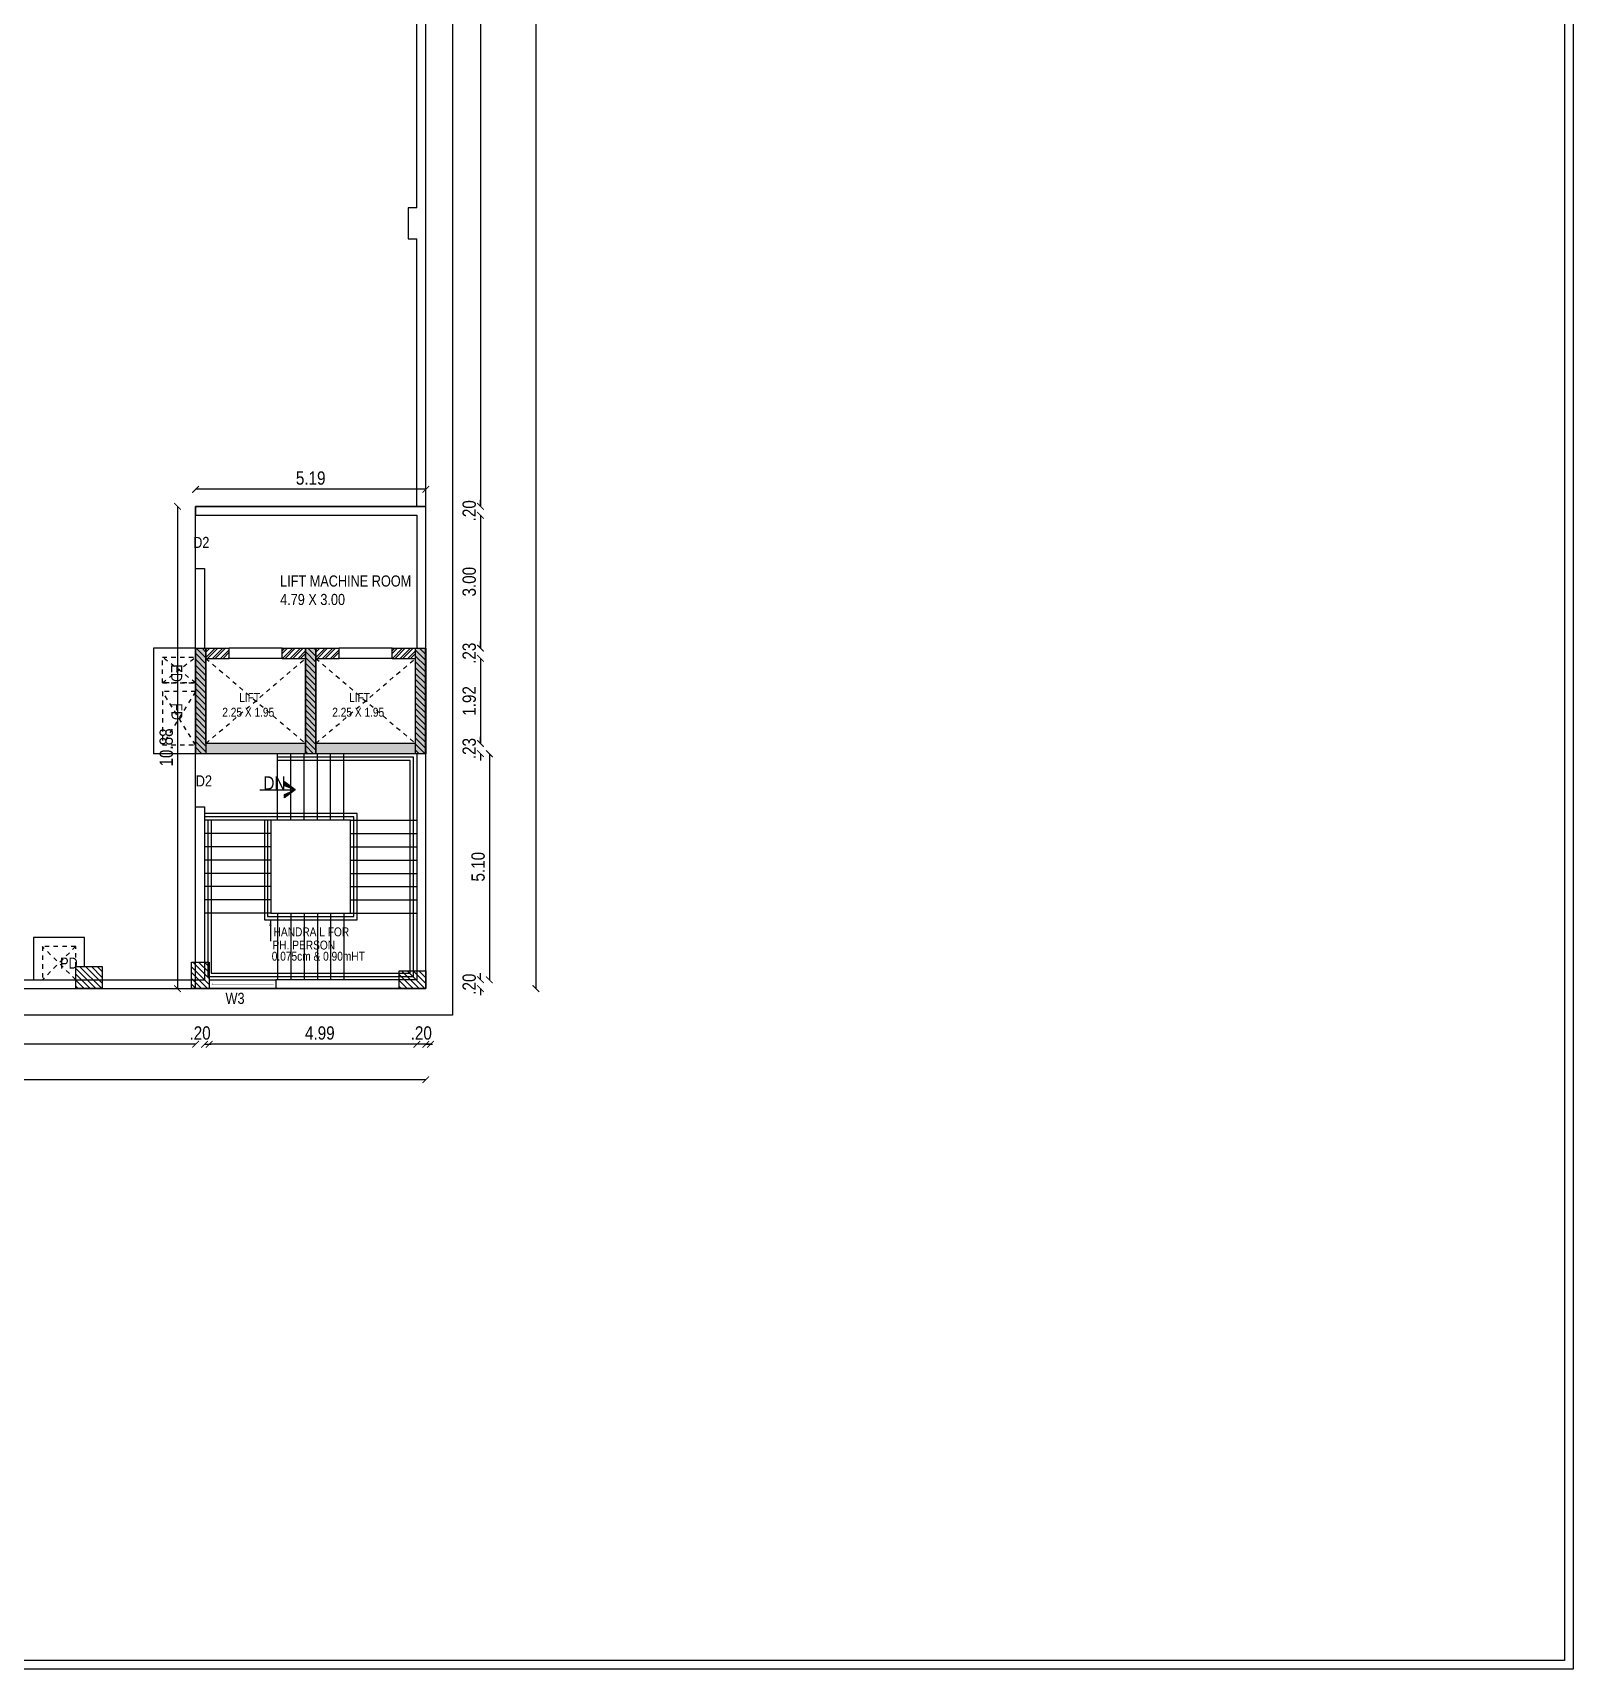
# Model space of a CAD drawing. Header units: metres. Extents: x 385023 to 385532, y 1408468 to 1408621.
# Drawn here: x 385497.33 to 385532.08, y 1408547.01 to 1408583.93 of the extents above; entities that cross this region are included whole.
import ezdxf
from ezdxf.enums import TextEntityAlignment as Align

# ---------------------------------------------------------------- set-up
doc = ezdxf.new("R2010")
doc.units = ezdxf.units.M
doc.header["$MEASUREMENT"] = 0
doc.linetypes.add('DASHED', pattern=[0.75, 0.5, -0.25])
doc.layers.add('0 @ 1 (2)', color=7, linetype='Continuous')
doc.layers.add('BLK_1_FLR_2_ROOF_AREA', color=7, linetype='Continuous', lineweight=25)
doc.layers.add('BLK_1_STAIR_HEADROOM', color=7, linetype='Continuous', lineweight=25)
doc.styles.add('AR', font='ARIALN.TTF')
doc.styles.add('CEN-GOT', font='ARIALN.TTF')
doc.styles.add('RIA-AP', font='ARIALN.TTF')
doc.dimstyles.new('RIA-AP', dxfattribs={"dimtxt": 0.3, "dimasz": 0.15, "dimexe": 0, "dimexo": 1, "dimgap": 0.1, "dimtad": 1, "dimzin": 4, "dimdsep": 46, "dimtxsty": 'RIA-AP', "dimblk": 'ARCHTICK', "dimcen": 0.09, "dimse1": 1, "dimse2": 1, "dimclrd": 8, "dimclre": 8, "dimclrt": 4, "dimazin": 0, "dimtfac": 1, "dimtix": 1, "dimtofl": 0, "dimtmove": 2, "dimatfit": 3, "dimfxl": 0, "dimtolj": 1, "dimtzin": 0, "dimarcsym": 0})
pattern_1 = [(135, (368729.25618, 1409545.39282), (-0.06629126074, -0.06629126074), [])]

# ---------------------------------------------------------------- blocks, each defined once
blk = doc.blocks.new('A$C5708106A')
at = {"lineweight": -2}
h = blk.add_hatch(color=256, dxfattribs=at)
h.dxf.hatch_style = 1
h.paths.add_polyline_path([(-0.456, 0.101), (-0.456, 0.179), (-0.69, 0)])
h.paths.add_polyline_path([(-0.69, 0), (-0.456, -0.179), (-0.456, -0.101)])
for points in [[(-0.69, 0), (-0.456, 0.179), (-0.456, 0.101), (-0.69, 0)], [(0.102, 0), (-0.69, 0)], [(-0.69, 0), (-0.456, -0.179), (-0.456, -0.101), (-0.69, 0)]]:
    blk.add_lwpolyline(points, dxfattribs=at)
blk = doc.blocks.new('_ArchTick')
at = {"color": 0, "linetype": 'ByBlock', "const_width": 0.15}
blk.add_lwpolyline([(-0.5, -0.5), (0.5, 0.5)], dxfattribs=at)
blk = doc.blocks.new('*D361')
at = {"color": 8, "lineweight": -2}
blk.add_line((385507.428, 1408602.856), (385507.428, 1408573.247), dxfattribs=at)
at = {"layer": 'Defpoints', "color": 0}
for p in [(385505.243, 1408602.856, -63.957), (385506.193, 1408573.247), (385507.428, 1408573.247)]:
    blk.add_point(p, dxfattribs=at)
at = {"color": 8, "lineweight": -2, "xscale": 0.15, "yscale": 0.15, "zscale": 0.15}
for p, rotation in [((385507.428, 1408602.856), 90), ((385507.428, 1408573.247), 270)]:
    blk.add_blockref('_ArchTick', p, dxfattribs=dict(at, rotation=rotation))
at = {"color": 4, "insert": (385507.175, 1408588.052), "char_height": 0.3, "attachment_point": 5, "rotation": 90, "style": 'RIA-AP'}
blk.add_mtext('\\A1;29.61', dxfattribs=at)
blk = doc.blocks.new('*D362')
at = {"color": 8, "lineweight": -2}
for p, q in [((385507.428, 1408573.247), (385507.428, 1408573.397)), ((385507.428, 1408573.047), (385507.428, 1408572.897))]:
    blk.add_line(p, q, dxfattribs=at)
at = {"layer": 'Defpoints', "color": 0}
for p in [(385505.993, 1408573.047), (385506.193, 1408573.247), (385507.428, 1408573.047)]:
    blk.add_point(p, dxfattribs=at)
at = {"color": 8, "lineweight": -2, "xscale": 0.15, "yscale": 0.15, "zscale": 0.15}
for p, rotation in [((385507.428, 1408573.247), 270), ((385507.428, 1408573.047), 90)]:
    blk.add_blockref('_ArchTick', p, dxfattribs=dict(at, rotation=rotation))
at = {"color": 4, "insert": (385507.175, 1408573.147), "char_height": 0.3, "attachment_point": 5, "rotation": 90, "style": 'RIA-AP'}
blk.add_mtext('\\A1;.20', dxfattribs=at)
blk = doc.blocks.new('*D363')
at = {"color": 8, "lineweight": -2}
blk.add_line((385507.428, 1408573.047), (385507.428, 1408570.047), dxfattribs=at)
at = {"layer": 'Defpoints', "color": 0}
for p in [(385505.993, 1408573.047), (385505.993, 1408570.047), (385507.428, 1408570.047)]:
    blk.add_point(p, dxfattribs=at)
at = {"color": 8, "lineweight": -2, "xscale": 0.15, "yscale": 0.15, "zscale": 0.15}
for p, rotation in [((385507.428, 1408573.047), 90), ((385507.428, 1408570.047), 270)]:
    blk.add_blockref('_ArchTick', p, dxfattribs=dict(at, rotation=rotation))
at = {"color": 4, "insert": (385507.175, 1408571.547), "char_height": 0.3, "attachment_point": 5, "rotation": 90, "style": 'RIA-AP'}
blk.add_mtext('\\A1;3.00', dxfattribs=at)
blk = doc.blocks.new('*D364')
at = {"color": 8, "lineweight": -2}
for p, q in [((385507.428, 1408570.047), (385507.428, 1408570.197)), ((385507.428, 1408569.817), (385507.428, 1408569.667))]:
    blk.add_line(p, q, dxfattribs=at)
at = {"layer": 'Defpoints', "color": 0}
for p in [(385505.961, 1408569.817), (385505.993, 1408570.047), (385507.428, 1408569.817)]:
    blk.add_point(p, dxfattribs=at)
at = {"color": 8, "lineweight": -2, "xscale": 0.15, "yscale": 0.15, "zscale": 0.15}
for p, rotation in [((385507.428, 1408570.047), 270), ((385507.428, 1408569.817), 90)]:
    blk.add_blockref('_ArchTick', p, dxfattribs=dict(at, rotation=rotation))
at = {"color": 4, "insert": (385507.175, 1408569.932), "char_height": 0.3, "attachment_point": 5, "rotation": 90, "style": 'RIA-AP'}
blk.add_mtext('\\A1;.23', dxfattribs=at)
blk = doc.blocks.new('*D365')
at = {"color": 8, "lineweight": -2}
blk.add_line((385507.428, 1408569.817), (385507.428, 1408567.897), dxfattribs=at)
at = {"layer": 'Defpoints', "color": 0}
for p in [(385505.961, 1408569.817, -191.871), (385505.961, 1408567.897, -191.871), (385507.428, 1408567.897)]:
    blk.add_point(p, dxfattribs=at)
at = {"color": 8, "lineweight": -2, "xscale": 0.15, "yscale": 0.15, "zscale": 0.15}
for p, rotation in [((385507.428, 1408569.817), 90), ((385507.428, 1408567.897), 270)]:
    blk.add_blockref('_ArchTick', p, dxfattribs=dict(at, rotation=rotation))
at = {"color": 4, "insert": (385507.175, 1408568.857), "char_height": 0.3, "attachment_point": 5, "rotation": 90, "style": 'RIA-AP'}
blk.add_mtext('\\A1;1.92', dxfattribs=at)
blk = doc.blocks.new('*D366')
at = {"color": 8, "lineweight": -2}
for p, q in [((385507.428, 1408567.897), (385507.428, 1408568.047)), ((385507.428, 1408567.667), (385507.428, 1408567.517))]:
    blk.add_line(p, q, dxfattribs=at)
at = {"layer": 'Defpoints', "color": 0}
for p in [(385505.961, 1408567.897), (385506.191, 1408567.667), (385507.428, 1408567.667)]:
    blk.add_point(p, dxfattribs=at)
at = {"color": 8, "lineweight": -2, "xscale": 0.15, "yscale": 0.15, "zscale": 0.15}
for p, rotation in [((385507.428, 1408567.897), 270), ((385507.428, 1408567.667), 90)]:
    blk.add_blockref('_ArchTick', p, dxfattribs=dict(at, rotation=rotation))
at = {"color": 4, "insert": (385507.175, 1408567.782), "char_height": 0.3, "attachment_point": 5, "rotation": 90, "style": 'RIA-AP'}
blk.add_mtext('\\A1;.23', dxfattribs=at)
blk = doc.blocks.new('*D367')
at = {"color": 8, "lineweight": -2}
blk.add_line((385507.628, 1408567.667), (385507.628, 1408562.567), dxfattribs=at)
at = {"layer": 'Defpoints', "color": 0}
for p in [(385506.191, 1408567.667), (385505.991, 1408562.567), (385507.628, 1408562.567)]:
    blk.add_point(p, dxfattribs=at)
at = {"color": 8, "lineweight": -2, "xscale": 0.15, "yscale": 0.15, "zscale": 0.15}
for p, rotation in [((385507.628, 1408567.667), 90), ((385507.628, 1408562.567), 270)]:
    blk.add_blockref('_ArchTick', p, dxfattribs=dict(at, rotation=rotation))
at = {"color": 4, "insert": (385507.375, 1408565.117), "char_height": 0.3, "attachment_point": 5, "rotation": 90, "style": 'RIA-AP'}
blk.add_mtext('\\A1;5.10', dxfattribs=at)
blk = doc.blocks.new('*D368')
at = {"color": 8, "lineweight": -2}
for p, q in [((385507.428, 1408562.567), (385507.428, 1408562.717)), ((385507.428, 1408562.367), (385507.428, 1408562.217))]:
    blk.add_line(p, q, dxfattribs=at)
at = {"layer": 'Defpoints', "color": 0}
for p in [(385505.991, 1408562.567), (385506.193, 1408562.367, -127.914), (385507.428, 1408562.367)]:
    blk.add_point(p, dxfattribs=at)
at = {"color": 8, "lineweight": -2, "xscale": 0.15, "yscale": 0.15, "zscale": 0.15}
for p, rotation in [((385507.428, 1408562.567), 270), ((385507.428, 1408562.367), 90)]:
    blk.add_blockref('_ArchTick', p, dxfattribs=dict(at, rotation=rotation))
at = {"color": 4, "insert": (385507.175, 1408562.467), "char_height": 0.3, "attachment_point": 5, "rotation": 90, "style": 'RIA-AP'}
blk.add_mtext('\\A1;.20', dxfattribs=at)
blk = doc.blocks.new('*D369')
at = {"color": 8, "lineweight": -2}
for p, q in [((385505.991, 1408561.111), (385505.841, 1408561.111)), ((385506.193, 1408561.111), (385506.343, 1408561.111))]:
    blk.add_line(p, q, dxfattribs=at)
at = {"layer": 'Defpoints', "color": 0}
for p in [(385505.991, 1408562.567), (385506.193, 1408562.367, -127.914), (385505.991, 1408561.111)]:
    blk.add_point(p, dxfattribs=at)
at = {"color": 8, "lineweight": -2, "xscale": 0.15, "yscale": 0.15, "zscale": 0.15}
blk.add_blockref('_ArchTick', (385505.991, 1408561.111), dxfattribs=at)
at = {"color": 8, "lineweight": -2, "xscale": 0.15, "yscale": 0.15, "zscale": 0.15, "rotation": 180}
blk.add_blockref('_ArchTick', (385506.193, 1408561.111), dxfattribs=at)
at = {"color": 4, "insert": (385506.092, 1408561.364), "char_height": 0.3, "attachment_point": 5, "style": 'RIA-AP'}
blk.add_mtext('\\A1;.20', dxfattribs=at)
blk = doc.blocks.new('*D370')
at = {"color": 8, "lineweight": -2}
blk.add_line((385506.299, 1408561.111), (385501.307, 1408561.111), dxfattribs=at)
at = {"layer": 'Defpoints', "color": 0}
for p in [(385501.307, 1408562.367), (385506.299, 1408562.367, -127.914), (385501.307, 1408561.111)]:
    blk.add_point(p, dxfattribs=at)
at = {"color": 8, "lineweight": -2, "xscale": 0.15, "yscale": 0.15, "zscale": 0.15, "rotation": 180}
blk.add_blockref('_ArchTick', (385501.307, 1408561.111), dxfattribs=at)
at = {"color": 8, "lineweight": -2, "xscale": 0.15, "yscale": 0.15, "zscale": 0.15}
blk.add_blockref('_ArchTick', (385506.299, 1408561.111), dxfattribs=at)
at = {"color": 4, "insert": (385503.803, 1408561.364), "char_height": 0.3, "attachment_point": 5, "style": 'RIA-AP'}
blk.add_mtext('\\A1;4.99', dxfattribs=at)
blk = doc.blocks.new('*D371')
at = {"color": 8, "lineweight": -2}
for p, q in [((385501.001, 1408561.111), (385500.851, 1408561.111)), ((385501.201, 1408561.111), (385501.351, 1408561.111))]:
    blk.add_line(p, q, dxfattribs=at)
at = {"layer": 'Defpoints', "color": 0}
for p in [(385501.001, 1408562.967), (385501.201, 1408562.367), (385501.001, 1408561.111)]:
    blk.add_point(p, dxfattribs=at)
at = {"color": 8, "lineweight": -2, "xscale": 0.15, "yscale": 0.15, "zscale": 0.15}
blk.add_blockref('_ArchTick', (385501.001, 1408561.111), dxfattribs=at)
at = {"color": 8, "lineweight": -2, "xscale": 0.15, "yscale": 0.15, "zscale": 0.15, "rotation": 180}
blk.add_blockref('_ArchTick', (385501.201, 1408561.111), dxfattribs=at)
at = {"color": 4, "insert": (385501.101, 1408561.364), "char_height": 0.3, "attachment_point": 5, "style": 'RIA-AP'}
blk.add_mtext('\\A1;.20', dxfattribs=at)
blk = doc.blocks.new('*D372')
at = {"color": 8, "lineweight": -2}
blk.add_line((385501.001, 1408561.111), (385430.394, 1408561.111), dxfattribs=at)
at = {"layer": 'Defpoints', "color": 0}
for p in [(385501.001, 1408562.967), (385430.394, 1408562.367), (385430.394, 1408561.111)]:
    blk.add_point(p, dxfattribs=at)
at = {"color": 8, "lineweight": -2, "xscale": 0.15, "yscale": 0.15, "zscale": 0.15, "rotation": 180}
blk.add_blockref('_ArchTick', (385430.394, 1408561.111), dxfattribs=at)
at = {"color": 8, "lineweight": -2, "xscale": 0.15, "yscale": 0.15, "zscale": 0.15}
blk.add_blockref('_ArchTick', (385501.001, 1408561.111), dxfattribs=at)
at = {"color": 4, "insert": (385465.698, 1408561.364), "char_height": 0.3, "attachment_point": 5, "style": 'RIA-AP'}
blk.add_mtext('\\A1;70.61', dxfattribs=at)
blk = doc.blocks.new('*D395')
at = {"color": 8, "lineweight": -2}
blk.add_line((385506.193, 1408573.631), (385501.001, 1408573.631), dxfattribs=at)
at = {"layer": 'Defpoints', "color": 0}
for p in [(385501.001, 1408573.631), (385501.001, 1408573.247), (385506.193, 1408573.247)]:
    blk.add_point(p, dxfattribs=at)
at = {"color": 8, "lineweight": -2, "xscale": 0.15, "yscale": 0.15, "zscale": 0.15, "rotation": 180}
blk.add_blockref('_ArchTick', (385501.001, 1408573.631), dxfattribs=at)
at = {"color": 8, "lineweight": -2, "xscale": 0.15, "yscale": 0.15, "zscale": 0.15}
blk.add_blockref('_ArchTick', (385506.193, 1408573.631), dxfattribs=at)
at = {"color": 4, "insert": (385503.597, 1408573.884), "char_height": 0.3, "attachment_point": 5, "style": 'RIA-AP'}
blk.add_mtext('\\A1;5.19', dxfattribs=at)
blk = doc.blocks.new('*D396')
at = {"color": 8, "lineweight": -2}
blk.add_line((385500.593, 1408573.247), (385500.593, 1408562.367), dxfattribs=at)
at = {"layer": 'Defpoints', "color": 0}
for p in [(385501.001, 1408573.247), (385500.593, 1408562.367), (385501.001, 1408562.367)]:
    blk.add_point(p, dxfattribs=at)
at = {"color": 8, "lineweight": -2, "xscale": 0.15, "yscale": 0.15, "zscale": 0.15}
for p, rotation in [((385500.593, 1408573.247), 90), ((385500.593, 1408562.367), 270)]:
    blk.add_blockref('_ArchTick', p, dxfattribs=dict(at, rotation=rotation))
at = {"color": 4, "insert": (385500.339, 1408567.807), "char_height": 0.3, "attachment_point": 5, "rotation": 90, "style": 'RIA-AP'}
blk.add_mtext('\\A1;10.88', dxfattribs=at)
blk = doc.blocks.new('*D406')
at = {"color": 8, "lineweight": -2}
blk.add_line((385508.68, 1408608.767), (385508.68, 1408562.367), dxfattribs=at)
at = {"layer": 'Defpoints', "color": 0}
for p in [(385506.193, 1408608.767), (385506.193, 1408562.367), (385508.68, 1408562.367)]:
    blk.add_point(p, dxfattribs=at)
at = {"color": 8, "lineweight": -2, "xscale": 0.15, "yscale": 0.15, "zscale": 0.15}
for p, rotation in [((385508.68, 1408608.767), 90), ((385508.68, 1408562.367), 270)]:
    blk.add_blockref('_ArchTick', p, dxfattribs=dict(at, rotation=rotation))
at = {"color": 4, "insert": (385508.426, 1408585.567), "char_height": 0.3, "attachment_point": 5, "rotation": 90, "style": 'RIA-AP'}
blk.add_mtext('\\A1;46.40', dxfattribs=at)
blk = doc.blocks.new('*D409')
at = {"color": 8, "lineweight": -2}
blk.add_line((385506.193, 1408560.311), (385426.694, 1408560.311), dxfattribs=at)
at = {"layer": 'Defpoints', "color": 0}
for p in [(385426.694, 1408562.367), (385506.193, 1408562.367), (385426.694, 1408560.311)]:
    blk.add_point(p, dxfattribs=at)
at = {"color": 8, "lineweight": -2, "xscale": 0.15, "yscale": 0.15, "zscale": 0.15, "rotation": 180}
blk.add_blockref('_ArchTick', (385426.694, 1408560.311), dxfattribs=at)
at = {"color": 8, "lineweight": -2, "xscale": 0.15, "yscale": 0.15, "zscale": 0.15}
blk.add_blockref('_ArchTick', (385506.193, 1408560.311), dxfattribs=at)
at = {"color": 4, "insert": (385466.444, 1408560.564), "char_height": 0.3, "attachment_point": 5, "style": 'RIA-AP'}
blk.add_mtext('\\A1;79.50', dxfattribs=at)

msp = doc.modelspace()

# ---------------------------------------------------------------- hatches: boundary and pattern name
h = msp.add_hatch(color=252)
h.dxf.hatch_style = 1
h.paths.add_polyline_path([(385501.001, 1408567.667), (385503.711, 1408567.667), (385503.711, 1408570.047), (385503.481, 1408570.047), (385503.481, 1408567.897), (385501.231, 1408567.897), (385501.231, 1408570.047), (385501.001, 1408570.047)])
h = msp.add_hatch()
h.set_pattern_fill('ANSI31', color=256, scale=0.75, angle=90, style=0)
h.set_pattern_definition(pattern_1)
h.paths.add_polyline_path([(385501.004, 1408570.047), (385501.234, 1408570.047), (385501.234, 1408567.667), (385501.004, 1408567.667)])
h = msp.add_hatch()
h.set_pattern_fill('ANSI32', color=256, scale=0.013, angle=180)
h.set_pattern_definition([(225, (387966.41602, 1410568.9839), (0.087557497, -0.087557497), []), (225, (387966.35765, 1410568.9839), (0.087557497, -0.087557497), [])])
h.paths.add_polyline_path([(385502.956, 1408569.817), (385503.481, 1408569.817), (385503.481, 1408570.047), (385502.956, 1408570.047)])
h.paths.add_polyline_path([(385501.231, 1408569.817), (385501.756, 1408569.817), (385501.756, 1408570.047), (385501.231, 1408570.047)])
h = msp.add_hatch(color=252)
h.dxf.hatch_style = 1
h.paths.add_polyline_path([(385503.481, 1408567.667), (385506.191, 1408567.667), (385506.191, 1408570.047), (385505.961, 1408570.047), (385505.961, 1408567.897), (385503.711, 1408567.897), (385503.711, 1408570.047), (385503.481, 1408570.047)])
h = msp.add_hatch()
h.set_pattern_fill('ANSI31', color=256, scale=0.75, angle=90, style=0)
h.set_pattern_definition(pattern_1)
h.paths.add_polyline_path([(385503.484, 1408570.047), (385503.714, 1408570.047), (385503.714, 1408567.667), (385503.484, 1408567.667)])
h = msp.add_hatch()
h.set_pattern_fill('ANSI32', color=256, scale=0.013, angle=180)
h.set_pattern_definition([(225, (387968.89696, 1410568.9839), (0.087557497, -0.087557497), []), (225, (387968.83858, 1410568.9839), (0.087557497, -0.087557497), [])])
h.paths.add_polyline_path([(385505.436, 1408569.817), (385505.961, 1408569.817), (385505.961, 1408570.047), (385505.436, 1408570.047)])
h.paths.add_polyline_path([(385503.711, 1408569.817), (385504.236, 1408569.817), (385504.236, 1408570.047), (385503.711, 1408570.047)])
h = msp.add_hatch()
h.set_pattern_fill('ANSI31', color=256, scale=0.75, angle=90, style=0)
h.set_pattern_definition(pattern_1)
h.paths.add_polyline_path([(385505.964, 1408570.047), (385506.194, 1408570.047), (385506.194, 1408567.667), (385505.964, 1408567.667)])
h = msp.add_hatch()
h.set_pattern_fill('ANSI31', color=256, scale=0.75, angle=90, style=0)
h.set_pattern_definition(pattern_1)
h.paths.add_polyline_path([(385498.295, 1408562.867), (385498.895, 1408562.867), (385498.895, 1408562.367), (385498.295, 1408562.367)])
h = msp.add_hatch()
h.set_pattern_fill('ANSI31', color=256, scale=0.75, angle=90, style=0)
h.set_pattern_definition(pattern_1)
h.paths.add_polyline_path([(385500.907, 1408562.967), (385501.307, 1408562.967), (385501.307, 1408562.367), (385500.907, 1408562.367)])
h = msp.add_hatch()
h.set_pattern_fill('ANSI31', color=256, scale=0.75, angle=90, style=0)
h.set_pattern_definition(pattern_1)
h.paths.add_polyline_path([(385505.594, 1408562.767), (385506.194, 1408562.767), (385506.194, 1408562.367), (385505.594, 1408562.367)])

# ---------------------------------------------------------------- linework, layer by layer
for p, q in [((385500.051, 1408570.047, 0.025), (385500.051, 1408567.667, 0.025)), ((385501.001, 1408570.047, 0.025), (385500.051, 1408570.047, 0.025)), ((385501.001, 1408569.267, 0.025), (385501.001, 1408570.047, 0.025)), ((385501.001, 1408567.667, 0.025), (385501.001, 1408570.047, 0.025)), ((385501.001, 1408570.047, 0.025), (385501.231, 1408570.047, 0.025)), ((385501.231, 1408567.897, 0.025), (385501.231, 1408570.047, 0.025)), ((385501.231, 1408570.047, 0.025), (385501.756, 1408570.047, 0.025)), ((385501.231, 1408569.817, 0.025), (385501.756, 1408569.817, 0.025)), ((385501.756, 1408569.817, 0.025), (385501.756, 1408570.047, 0.025)), ((385502.956, 1408570.047, 0.025), (385501.756, 1408570.047, 0.025)), ((385502.956, 1408569.817, 0.025), (385501.756, 1408569.817, 0.025)), ((385502.956, 1408570.047, 0.025), (385503.481, 1408570.047, 0.025)), ((385502.956, 1408569.817, 0.025), (385502.956, 1408570.047, 0.025)), ((385502.956, 1408569.817, 0.025), (385503.481, 1408569.817, 0.025)), ((385503.481, 1408567.897, 0.025), (385503.481, 1408570.047, 0.025)), ((385503.481, 1408570.047, 0.025), (385503.711, 1408570.047, 0.025)), ((385503.481, 1408567.667, 0.025), (385503.481, 1408570.047, 0.025)), ((385503.481, 1408570.047, 0.025), (385503.711, 1408570.047, 0.025)), ((385503.711, 1408567.667, 0.025), (385503.711, 1408570.047, 0.025)), ((385503.711, 1408567.897, 0.025), (385503.711, 1408570.047, 0.025)), ((385503.711, 1408570.047, 0.025), (385504.236, 1408570.047, 0.025)), ((385503.711, 1408569.817, 0.025), (385504.236, 1408569.817, 0.025)), ((385504.236, 1408569.817, 0.025), (385504.236, 1408570.047, 0.025)), ((385505.436, 1408570.047, 0.025), (385504.236, 1408570.047, 0.025)), ((385505.436, 1408569.817, 0.025), (385504.236, 1408569.817, 0.025)), ((385505.436, 1408570.047, 0.025), (385505.961, 1408570.047, 0.025)), ((385505.436, 1408569.817, 0.025), (385505.436, 1408570.047, 0.025)), ((385505.436, 1408569.817, 0.025), (385505.961, 1408569.817, 0.025)), ((385505.961, 1408567.897, 0.025), (385505.961, 1408570.047, 0.025)), ((385505.961, 1408570.047, 0.025), (385506.191, 1408570.047, 0.025)), ((385506.191, 1408567.667, 0.025), (385506.191, 1408570.047, 0.025)), ((385501.001, 1408569.067, 0.025), (385501.001, 1408567.867, 0.025)), ((385503.481, 1408567.897, 0.025), (385501.231, 1408567.897, 0.025)), ((385505.961, 1408567.897, 0.025), (385503.711, 1408567.897, 0.025)), ((385501.001, 1408567.667, 0.025), (385500.051, 1408567.667, 0.025)), ((385503.711, 1408567.667, 0.025), (385501.001, 1408567.667, 0.025)), ((385502.847, 1408566.167, 0.025), (385502.847, 1408567.667, 0.025)), ((385503.147, 1408566.167, 0.025), (385503.147, 1408567.667, 0.025)), ((385503.447, 1408566.167, 0.025), (385503.447, 1408567.667, 0.025)), ((385506.191, 1408567.667, 0.025), (385503.481, 1408567.667, 0.025)), ((385503.747, 1408566.167, 0.025), (385503.747, 1408567.667, 0.025)), ((385504.047, 1408566.167, 0.025), (385504.047, 1408567.667, 0.025)), ((385504.347, 1408566.167, 0.025), (385504.347, 1408567.667, 0.025)), ((385501.001, 1408566.467, 0.025), (385501.201, 1408566.467, 0.025)), ((385501.201, 1408566.467, 0.025), (385501.201, 1408562.567, 0.025)), ((385502.701, 1408566.167, 0.025), (385501.201, 1408566.167, 0.025)), ((385504.493, 1408566.167, 0.025), (385505.993, 1408566.167, 0.025)), ((385502.701, 1408565.867, 0.025), (385501.201, 1408565.867, 0.025)), ((385504.493, 1408565.867, 0.025), (385505.993, 1408565.867, 0.025)), ((385502.701, 1408565.567, 0.025), (385501.201, 1408565.567, 0.025)), ((385504.493, 1408565.567, 0.025), (385505.993, 1408565.567, 0.025)), ((385502.701, 1408565.267, 0.025), (385501.201, 1408565.267, 0.025)), ((385502.701, 1408564.967, 0.025), (385501.201, 1408564.967, 0.025)), ((385504.493, 1408565.267, 0.025), (385505.993, 1408565.267, 0.025)), ((385504.493, 1408564.967, 0.025), (385505.993, 1408564.967, 0.025)), ((385502.701, 1408564.667, 0.025), (385501.201, 1408564.667, 0.025)), ((385504.493, 1408564.667, 0.025), (385505.993, 1408564.667, 0.025)), ((385502.701, 1408564.367, 0.025), (385501.201, 1408564.367, 0.025)), ((385504.493, 1408564.367, 0.025), (385505.993, 1408564.367, 0.025)), ((385502.701, 1408564.067, 0.025), (385501.201, 1408564.067, 0.025)), ((385502.847, 1408564.067, 0.025), (385502.847, 1408562.567, 0.025)), ((385503.147, 1408564.067, 0.025), (385503.147, 1408562.567, 0.025)), ((385503.447, 1408564.067, 0.025), (385503.447, 1408562.567, 0.025)), ((385503.747, 1408564.067, 0.025), (385503.747, 1408562.567, 0.025)), ((385504.047, 1408564.067, 0.025), (385504.047, 1408562.567, 0.025)), ((385504.347, 1408564.067, 0.025), (385504.347, 1408562.567, 0.025)), ((385504.493, 1408564.067, 0.025), (385505.993, 1408564.067, 0.025)), ((385501.201, 1408562.367, 0.025), (385501.001, 1408562.367, 0.025)), ((385501.307, 1408562.567, 0.025), (385501.307, 1408562.367, 0.025)), ((385502.807, 1408562.567, 0.025), (385502.807, 1408562.367, 0.025))]:
    msp.add_line(p, q)
at = {"color": 8, "linetype": 'DASHED', "ltscale": 0.05}
for p, q in [((385501.001, 1408569.267, 0.025), (385500.251, 1408569.847, 0.025)), ((385500.251, 1408569.267, 0.025), (385501.001, 1408569.847, 0.025)), ((385500.251, 1408569.267, 0.025), (385500.251, 1408569.847, 0.025)), ((385500.251, 1408569.847, 0.025), (385501.001, 1408569.847, 0.025)), ((385501.231, 1408567.897, 0.025), (385503.481, 1408569.817, 0.025)), ((385501.231, 1408569.817, 0.025), (385503.481, 1408567.897, 0.025)), ((385503.711, 1408567.897, 0.025), (385505.961, 1408569.817, 0.025)), ((385503.711, 1408569.817, 0.025), (385505.961, 1408567.897, 0.025)), ((385500.251, 1408569.267, 0.025), (385501.001, 1408569.267, 0.025)), ((385501.001, 1408569.267, 0.025), (385500.251, 1408569.267, 0.025)), ((385501.001, 1408569.067, 0.025), (385500.251, 1408569.067, 0.025)), ((385500.251, 1408569.067, 0.025), (385500.251, 1408567.867, 0.025)), ((385501.001, 1408567.867, 0.025), (385500.251, 1408569.067, 0.025)), ((385501.001, 1408569.067, 0.025), (385500.251, 1408567.867, 0.025)), ((385500.251, 1408567.867, 0.025), (385501.001, 1408567.867, 0.025)), ((385498.293, 1408563.317, 0.025), (385497.542, 1408562.567, 0.025)), ((385498.295, 1408562.567, 0.025), (385497.543, 1408563.317, 0.025))]:
    msp.add_line(p, q, dxfattribs=at)
at = {"linetype": 'ByBlock'}
for p, q in [((385501.307, 1408562.567, 0.025), (385502.807, 1408562.567, 0.025)), ((385502.807, 1408562.367, 0.025), (385501.307, 1408562.367, 0.025))]:
    msp.add_line(p, q, dxfattribs=at)
at = {"color": 8, "elevation": 0.025}
msp.add_lwpolyline([(385419.584, 1408547.011), (385419.584, 1408620.853), (385532.084, 1408620.853), (385532.084, 1408547.011)], close=True, dxfattribs=at)
at = {"color": 6, "elevation": 0.025}
msp.add_lwpolyline([(385419.784, 1408547.211), (385419.784, 1408620.653), (385531.884, 1408620.653), (385531.884, 1408547.211)], close=True, dxfattribs=at)
at = {"color": 2, "linetype": 'Continuous', "elevation": 0.025}
msp.add_lwpolyline([(385426.093, 1408609.367), (385506.793, 1408609.367), (385506.793, 1408561.767), (385426.093, 1408561.767)], close=True, dxfattribs=at)
at = {"elevation": 0.025}
for points in [[(385459.935, 1408608.767), (385426.694, 1408608.767), (385426.694, 1408562.367), (385501.001, 1408562.367)], [(385506.193, 1408573.247), (385506.193, 1408608.767), (385472.489, 1408608.767)], [(385505.993, 1408579.982), (385505.994, 1408588.926)], [(385505.993, 1408579.982), (385505.794, 1408579.982), (385505.794, 1408579.282), (385505.993, 1408579.282)], [(385505.993, 1408573.247), (385505.993, 1408579.282)], [(385506.193, 1408570.047), (385506.193, 1408573.247), (385501.001, 1408573.247), (385501.001, 1408573.047), (385505.993, 1408573.047), (385505.993, 1408570.047)], [(385501.001, 1408570.047), (385501.001, 1408571.847), (385501.201, 1408571.847), (385501.201, 1408570.047)], [(385506.191, 1408567.667), (385506.191, 1408562.367), (385502.807, 1408562.367)], [(385505.991, 1408567.667), (385505.991, 1408562.567), (385502.807, 1408562.567)], [(385504.741, 1408562.642), (385505.918, 1408562.642), (385505.918, 1408567.592), (385502.847, 1408567.592)], [(385504.722, 1408562.717), (385505.843, 1408562.717), (385505.843, 1408567.517), (385502.847, 1408567.517)], [(385501.001, 1408562.967), (385501.001, 1408566.467)], [(385501.201, 1408566.467), (385501.201, 1408562.967)], [(385504.643, 1408563.917), (385504.643, 1408566.317), (385501.201, 1408566.317)], [(385504.568, 1408563.992), (385504.568, 1408566.242), (385501.201, 1408566.242)], [(385501.276, 1408566.167), (385501.276, 1408562.642), (385504.737, 1408562.642)], [(385501.351, 1408566.167), (385501.351, 1408562.717), (385504.722, 1408562.717)], [(385502.551, 1408566.167), (385502.551, 1408563.917), (385504.643, 1408563.917)], [(385502.626, 1408566.167), (385502.626, 1408563.992), (385504.568, 1408563.992)], [(385504.493, 1408564.067), (385504.493, 1408566.167), (385502.701, 1408566.167)], [(385502.701, 1408566.167), (385502.701, 1408564.067), (385504.493, 1408564.067)], [(385498.495, 1408562.867), (385498.495, 1408563.517), (385497.343, 1408563.517), (385497.343, 1408562.567)], [(385491.785, 1408562.567), (385501.201, 1408562.567)]]:
    msp.add_lwpolyline(points, dxfattribs=at)
at = {"ltscale": 5, "elevation": 0.025}
for points in [[(385501.004, 1408570.047), (385501.234, 1408570.047), (385501.234, 1408567.667), (385501.004, 1408567.667)], [(385503.484, 1408570.047), (385503.714, 1408570.047), (385503.714, 1408567.667), (385503.484, 1408567.667)], [(385505.964, 1408570.047), (385506.194, 1408570.047), (385506.194, 1408567.667), (385505.964, 1408567.667)], [(385498.295, 1408562.867), (385498.895, 1408562.867), (385498.895, 1408562.367), (385498.295, 1408562.367)], [(385500.907, 1408562.967), (385501.307, 1408562.967), (385501.307, 1408562.367), (385500.907, 1408562.367)], [(385505.594, 1408562.767), (385506.194, 1408562.767), (385506.194, 1408562.367), (385505.594, 1408562.367)]]:
    msp.add_lwpolyline(points, close=True, dxfattribs=at)
at = {"color": 8, "linetype": 'DASHED', "ltscale": 0.05, "elevation": 0.025}
msp.add_lwpolyline([(385498.295, 1408562.867), (385498.295, 1408563.317), (385497.543, 1408563.317), (385497.543, 1408562.567)], dxfattribs=at)
at = {"elevation": 0.025}
for points, const_width in [([(385501.37, 1408562.469), (385501.37, 1408562.496), (385501.307, 1408562.496), (385501.307, 1408562.433), (385501.37, 1408562.433), (385501.37, 1408562.459)], 0.002), ([(385501.37, 1408562.496), (385501.385, 1408562.469), (385501.37, 1408562.469), (385501.37, 1408562.496)], 0.001), ([(385501.385, 1408562.459), (385501.37, 1408562.459), (385501.37, 1408562.433), (385501.385, 1408562.459)], 0.001), ([(385502.744, 1408562.496), (385502.729, 1408562.469), (385502.744, 1408562.469), (385502.744, 1408562.496)], 0.001), ([(385502.729, 1408562.459), (385502.744, 1408562.459), (385502.744, 1408562.433), (385502.729, 1408562.459)], 0.001), ([(385502.744, 1408562.469), (385502.744, 1408562.496), (385502.807, 1408562.496), (385502.807, 1408562.433), (385502.744, 1408562.433), (385502.744, 1408562.459)], 0.002)]:
    msp.add_lwpolyline(points, dxfattribs=dict(at, const_width=const_width))
at = {"color": 4, "const_width": 0.002, "elevation": 0.025}
msp.add_lwpolyline([(385502.751, 1408562.469), (385501.361, 1408562.469), (385501.361, 1408562.459), (385502.751, 1408562.459)], close=True, dxfattribs=at)
at = {"layer": 'BLK_1_FLR_2_ROOF_AREA', "color": 54, "elevation": 0.025}
msp.add_lwpolyline([(385426.694, 1408562.367), (385506.194, 1408562.367), (385506.194, 1408608.767), (385426.694, 1408608.767)], close=True, dxfattribs=at)
at = {"layer": 'BLK_1_STAIR_HEADROOM', "color": 1, "elevation": 0.025}
msp.add_lwpolyline([(385501.001, 1408573.247), (385506.191, 1408573.247), (385506.191, 1408562.367), (385501.001, 1408562.367)], close=True, dxfattribs=at)

# ---------------------------------------------------------------- block references
at = {"rotation": 179.9950378130885}
msp.add_blockref('A$C5708106A', (385502.553, 1408566.851, -40.708), dxfattribs=at)

# ---------------------------------------------------------------- texts
at = {"style": 'RIA-AP'}
for p in [(385501.128, 1408572.308), (385501.187, 1408566.928)]:
    msp.add_text('D2', height=0.25, dxfattribs=at).set_placement(p, align=Align.CENTER)
at = {"color": 3, "ltscale": 1.5, "style": 'CEN-GOT'}
for s, p in [('PH. PERSON', (385502.735, 1408563.25)), ('HANDRAIL FOR ', (385502.76, 1408563.547)), ('0.075cm & 0.90mHT ', (385502.718, 1408562.998))]:
    msp.add_text(s, height=0.2, rotation=360, dxfattribs=at).set_placement(p)
at = {"insert": (385502.907, 1408571.688), "char_height": 0.25, "width": 8.61668, "attachment_point": 1, "style": 'RIA-AP'}
msp.add_mtext('LIFT MACHINE ROOM\\P4.79 X 3.00', dxfattribs=at)
at = {"lineweight": -2, "char_height": 0.25, "width": 6.36361, "rotation": 270, "style": 'RIA-AP'}
for s, insert, attachment_point in [('ED', (385500.448, 1408569.683), 7), ('FD', (385500.704, 1408568.806), 1)]:
    msp.add_mtext(s, dxfattribs=dict(at, insert=insert, attachment_point=attachment_point))
at = {"color": 3, "lineweight": 0, "ltscale": 300, "char_height": 0.2, "width": 2.83395, "attachment_point": 1, "style": 'AR'}
for insert in [(385501.602, 1408569.036), (385504.083, 1408569.036)]:
    msp.add_mtext('      LIFT\\P2.25 X 1.95', dxfattribs=dict(at, insert=insert))
at = {"lineweight": -2, "insert": (385497.943, 1408562.817), "char_height": 0.25, "width": 6.36361, "attachment_point": 7, "style": 'RIA-AP'}
msp.add_mtext('PD', dxfattribs=at)
at = {"color": 3, "ltscale": 1.5, "insert": (385501.89, 1408562.146), "char_height": 0.25, "attachment_point": 5, "style": 'CEN-GOT'}
msp.add_mtext('\\A1;W3', dxfattribs=at)
at = {"layer": '0 @ 1 (2)', "color": 3, "insert": (385502.532, 1408567.156), "char_height": 0.3, "width": 0.45784, "attachment_point": 1, "style": 'RIA-AP'}
msp.add_mtext('DN', dxfattribs=at)

# ---------------------------------------------------------------- dimensions: what is measured, and where the dimension line sits
for base, p1, p2, picture, middle in [((385508.68, 1408562.367, -127.889), (385506.193, 1408608.767, -127.889), (385506.193, 1408562.367, -127.889), '*D406', (385508.426, 1408585.567, -127.889)), ((385507.428, 1408573.247, 0.025), (385505.243, 1408602.856, -63.932), (385506.193, 1408573.247, 0.025), '*D361', (385507.175, 1408588.052, 0.025)), ((385507.428, 1408573.047, 0.025), (385506.193, 1408573.247, 0.025), (385505.993, 1408573.047, 0.025), '*D362', (385507.175, 1408573.147, 0.025)), ((385500.593, 1408562.367, 0.025), (385501.001, 1408573.247, 0.025), (385501.001, 1408562.367, 0.025), '*D396', (385500.339, 1408567.807, 0.025)), ((385507.428, 1408570.047, 0.025), (385505.993, 1408573.047, 0.025), (385505.993, 1408570.047, 0.025), '*D363', (385507.175, 1408571.547, 0.025)), ((385507.428, 1408569.817, 0.025), (385505.993, 1408570.047, 0.025), (385505.961, 1408569.817, 0.025), '*D364', (385507.175, 1408569.932, 0.025)), ((385507.428, 1408567.897, 191.896), (385505.961, 1408569.817, 0.025), (385505.961, 1408567.897, 0.025), '*D365', (385507.175, 1408568.857, 191.896)), ((385507.428, 1408567.667, 0.025), (385505.961, 1408567.897, 0.025), (385506.191, 1408567.667, 0.025), '*D366', (385507.175, 1408567.782, 0.025)), ((385507.628, 1408562.567, 0.025), (385506.191, 1408567.667, 0.025), (385505.991, 1408562.567, 0.025), '*D367', (385507.375, 1408565.117, 0.025)), ((385507.428, 1408562.367, 0.025), (385505.991, 1408562.567, 0.025), (385506.193, 1408562.367, -127.889), '*D368', (385507.175, 1408562.467, 0.025))]:
    dim = msp.add_linear_dim(base=base, p1=p1, p2=p2, angle=90, dimstyle='RIA-AP')
    dim.commit()
    dim.dimension.update_dxf_attribs({"geometry": picture, "text_midpoint": middle})
for base, p1, p2, picture, middle in [((385501.001, 1408573.631, 0.025), (385506.193, 1408573.247, 0.025), (385501.001, 1408573.247, 0.025), '*D395', (385503.597, 1408573.884, 0.025)), ((385430.394, 1408561.111, 0.025), (385501.001, 1408562.967, 0.025), (385430.394, 1408562.367, 0.025), '*D372', (385465.698, 1408561.364, 0.025)), ((385501.001, 1408561.111, 0.025), (385501.201, 1408562.367, 0.025), (385501.001, 1408562.967, 0.025), '*D371', (385501.101, 1408561.364, 0.025)), ((385426.694, 1408560.311, -127.889), (385506.193, 1408562.367, -127.889), (385426.694, 1408562.367, -127.889), '*D409', (385466.444, 1408560.564, -127.889)), ((385501.307, 1408561.111, 0.025), (385506.299, 1408562.367, -127.889), (385501.307, 1408562.367, 0.025), '*D370', (385503.803, 1408561.364, 0.025)), ((385505.991, 1408561.111, 0.025), (385506.193, 1408562.367, -127.889), (385505.991, 1408562.567, 0.025), '*D369', (385506.092, 1408561.364, 0.025))]:
    dim = msp.add_linear_dim(base=base, p1=p1, p2=p2, dimstyle='RIA-AP')
    dim.commit()
    dim.dimension.update_dxf_attribs({"geometry": picture, "text_midpoint": middle})

# ---------------------------------------------------------------- leaders
msp.add_leader([(385502.689, 1408563.928, -40.683), (385502.689, 1408563.441, -40.683)], dimstyle='RIA-AP')

doc.saveas('drawing.dxf')
